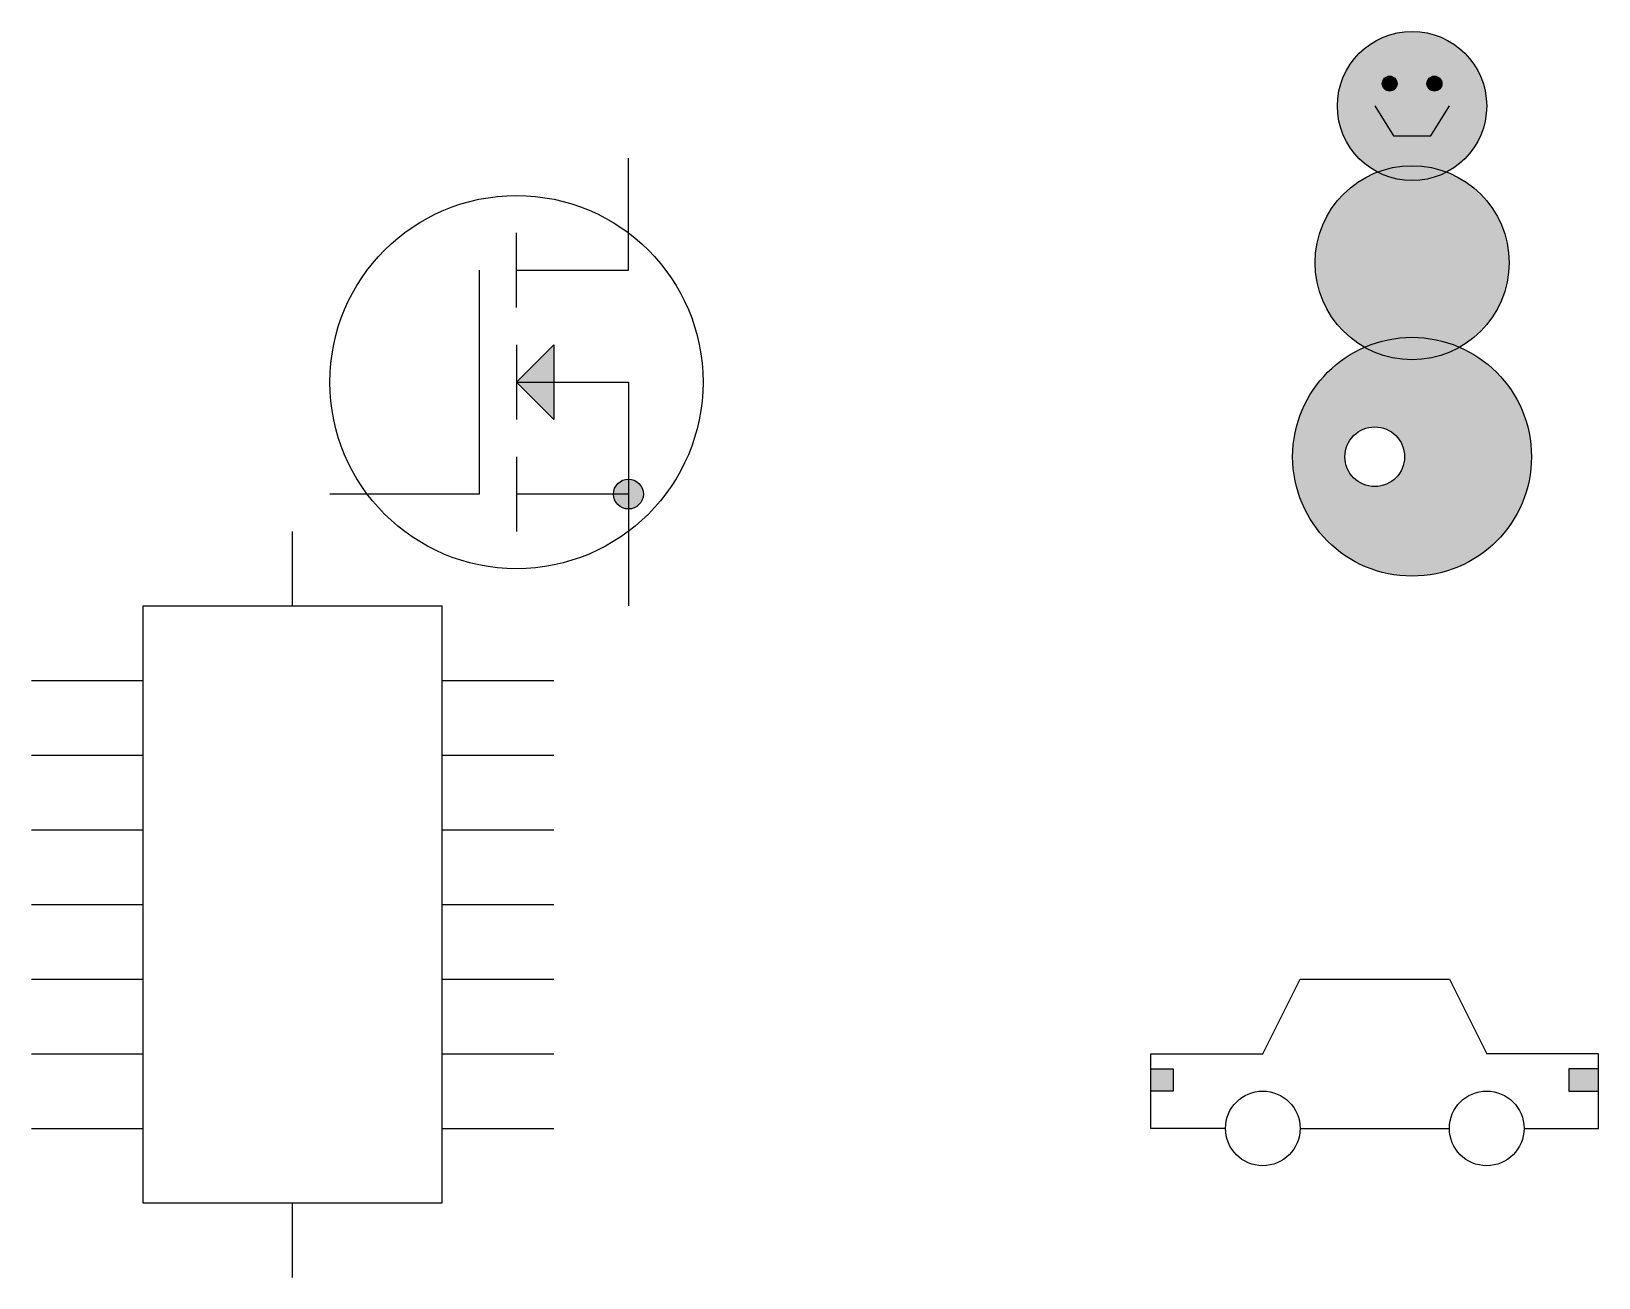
# Model space of a CAD drawing. Header units: inches. Extents: x 85 to 295, y 80 to 247.
import ezdxf

# ---------------------------------------------------------------- set-up
doc = ezdxf.new("R2010")
doc.units = ezdxf.units.IN
doc.header["$MEASUREMENT"] = 0

msp = doc.modelspace()

# ---------------------------------------------------------------- hatches: boundary and pattern name
h = msp.add_hatch(color=7)
h.dxf.hatch_style = 1
h.paths.add_polyline_path([(280, 237, 1), (260, 237, 0.278921), (265.36, 228.14, -0.184637), (274.64, 228.14, 0.278921)])
h.paths.add_polyline_path([(266, 240, -1), (268, 240, -1)], flags=16)
h.paths.add_polyline_path([(272, 240, -1), (274, 240, -1)], flags=16)
h = msp.add_hatch(color=5)
h.dxf.hatch_style = 1
h.paths.add_polyline_path([(268, 240, 1), (266, 240, 1)])
h = msp.add_hatch(color=5)
h.dxf.hatch_style = 1
h.paths.add_polyline_path([(274, 240, 1), (272, 240, 1)])
h = msp.add_hatch(color=7)
h.dxf.hatch_style = 1
h.paths.add_polyline_path([(283, 216, 1), (257, 216, 0.270805), (263.62, 204.67, -0.207991), (276.38, 204.67, 0.270805)])
h = msp.add_hatch(color=7)
h.dxf.hatch_style = 1
h.paths.add_polyline_path([(286, 190, 1), (254, 190, 1)])
h.paths.add_polyline_path([(269, 190, -1), (261, 190, -1)], flags=16)
h = msp.add_hatch(color=7)
h.dxf.hatch_style = 1
h.paths.add_polyline_path([(155, 205), (150, 200), (155, 200)])
h.paths.add_polyline_path([(155, 200), (150, 200), (155, 195)])
h = msp.add_hatch(color=7)
h.dxf.hatch_style = 1
h.paths.add_polyline_path([(167, 185, 0.414214), (165, 187), (165, 183, 0.414214)])
h.paths.add_polyline_path([(165, 187, 0.414214), (163, 185), (165, 185)])
h.paths.add_polyline_path([(165, 185), (163, 185, 0.414214), (165, 183)])
h = msp.add_hatch(color=1)
h.dxf.hatch_style = 1
h.paths.add_polyline_path([(238, 108), (235, 108), (235, 105), (238, 105)])
h = msp.add_hatch(color=2)
h.dxf.hatch_style = 1
h.paths.add_polyline_path([(295, 108), (291, 108), (291, 105), (295, 105)])

# ---------------------------------------------------------------- linework, layer by layer
at = {"color": 5}
for p, q in [((265, 237), (267.5, 233)), ((272.5, 233), (275, 237)), ((267.5, 233), (272.5, 233))]:
    msp.add_line(p, q, dxfattribs=at)
at = {"color": 7}
for p, q in [((165, 215), (165, 230)), ((150, 210), (150, 220)), ((145, 215), (145, 185)), ((150, 215), (165, 215)), ((150, 205), (150, 195)), ((150, 200), (155, 205)), ((155, 205), (155, 195)), ((150, 200), (165, 200)), ((155, 195), (150, 200)), ((165, 200), (165, 170)), ((150, 190), (150, 180)), ((145, 185), (125, 185)), ((165, 185), (150, 185)), ((120, 170), (120, 180)), ((100, 90), (100, 170)), ((100, 170), (140, 170)), ((140, 170), (140, 90)), ((85, 160), (100, 160)), ((140, 160), (155, 160)), ((85, 150), (100, 150)), ((140, 150), (155, 150)), ((85, 140), (100, 140)), ((140, 140), (155, 140)), ((85, 130), (100, 130)), ((140, 130), (155, 130)), ((85, 120), (100, 120)), ((140, 120), (155, 120)), ((250, 110), (255, 120)), ((255, 120), (275, 120)), ((275, 120), (280, 110)), ((85, 110), (100, 110)), ((140, 110), (155, 110)), ((235, 100), (235, 110)), ((235, 110), (250, 110)), ((295, 110), (280, 110)), ((295, 100), (295, 110)), ((235, 108), (238, 108)), ((238, 108), (238, 105)), ((295, 108), (291, 108)), ((291, 108), (291, 105)), ((238, 105), (235, 105)), ((291, 105), (295, 105)), ((85, 100), (100, 100)), ((140, 100), (155, 100)), ((245, 100), (235, 100)), ((255, 100), (275, 100)), ((285, 100), (295, 100)), ((140, 90), (100, 90)), ((120, 80), (120, 90))]:
    msp.add_line(p, q, dxfattribs=at)
for centre, radius in [((270, 237), 10), ((270, 216), 13), ((150, 200), 25), ((270, 190), 16), ((165, 185), 2), ((250, 100), 5), ((280, 100), 5)]:
    msp.add_circle(centre, radius, dxfattribs=at)
at = {"color": 5}
for centre, radius in [((267, 240), 1), ((273, 240), 1), ((265, 190), 4)]:
    msp.add_circle(centre, radius, dxfattribs=at)

doc.saveas('drawing.dxf')
